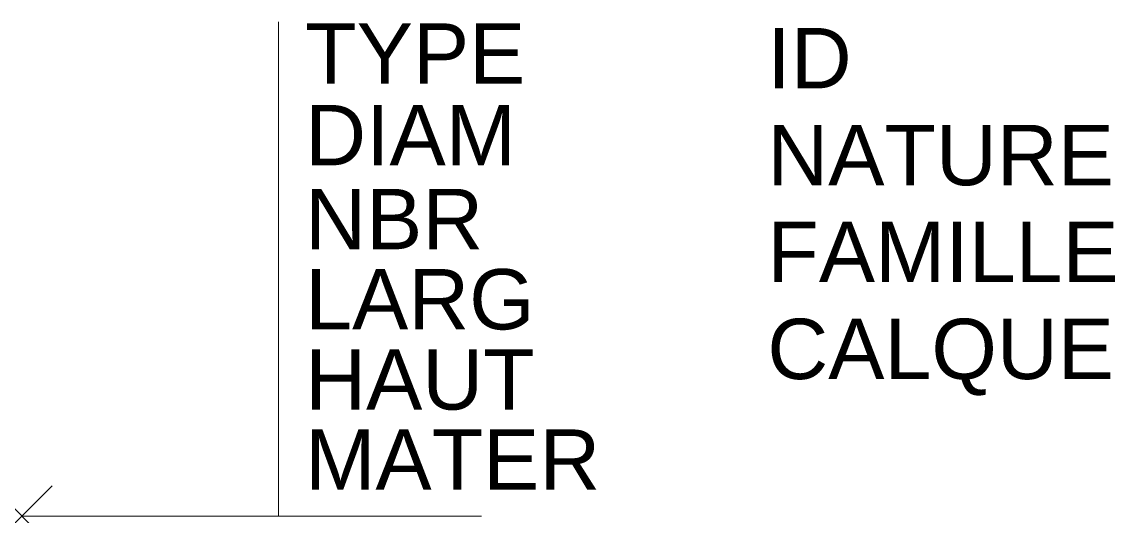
# Model space of a CAD drawing. Header units: metres. Extents: x 0 to 3.62, y 0 to 1.64.
import ezdxf

# ---------------------------------------------------------------- set-up
doc = ezdxf.new("R2010")
doc.units = ezdxf.units.M
doc.header["$PDMODE"] = 3
doc.header["$PDSIZE"] = 0.1
doc.linetypes.add('Socle_Continu', pattern=[2.5, 2.5, 0])
doc.layers.add('TRANS_SCI', color=242, linetype='Socle_Continu', lineweight=13)
doc.styles.get("Standard").update_dxf_attribs({"font": 'arial.ttf'})

msp = doc.modelspace()

# ---------------------------------------------------------------- linework, layer by layer
at = {"layer": 'TRANS_SCI', "linetype": 'Socle_Continu'}
msp.add_line((0.8502, 0), (0, 0), dxfattribs=at)
at = {"layer": 'TRANS_SCI', "linetype": 'Socle_Continu', "flags": 128}
msp.add_lwpolyline([(1.5232, 0), (0.8502, 0), (0.8502, 1.6386)], dxfattribs=at)
at = {"layer": 'TRANS_SCI', "linetype": 'Socle_Continu'}
msp.add_point((0, 0), dxfattribs=at)

# ---------------------------------------------------------------- texts
for tag, p, s in [('TYPE', (0.9387, 1.4334), 'par ex: branchement, ou transport'), ('DIAM', (0.9387, 1.1632), 'ØXX'), ('NBR', (0.9387, 0.8848), '00'), ('LARG', (0.9387, 0.619), '00'), ('HAUT', (0.9387, 0.3532), '00'), ('MATER', (0.9387, 0.0874), "Matériaux de l'objet")]:
    msp.add_attdef(tag, p, s, height=0.2, dxfattribs=at)
at = {"layer": 'TRANS_SCI', "linetype": 'Socle_Continu', "flags": 9}
for tag, p, s in [('ID', (2.4699, 1.4183), 'QP_1050'), ('NATURE', (2.4699, 1.097), 'Texte information'), ('FAMILLE', (2.4699, 0.7757), 'Transport'), ('CALQUE', (2.4699, 0.4544), 'TRANS_SCI')]:
    msp.add_attdef(tag, p, s, height=0.2, dxfattribs=at)

doc.saveas('drawing.dxf')
